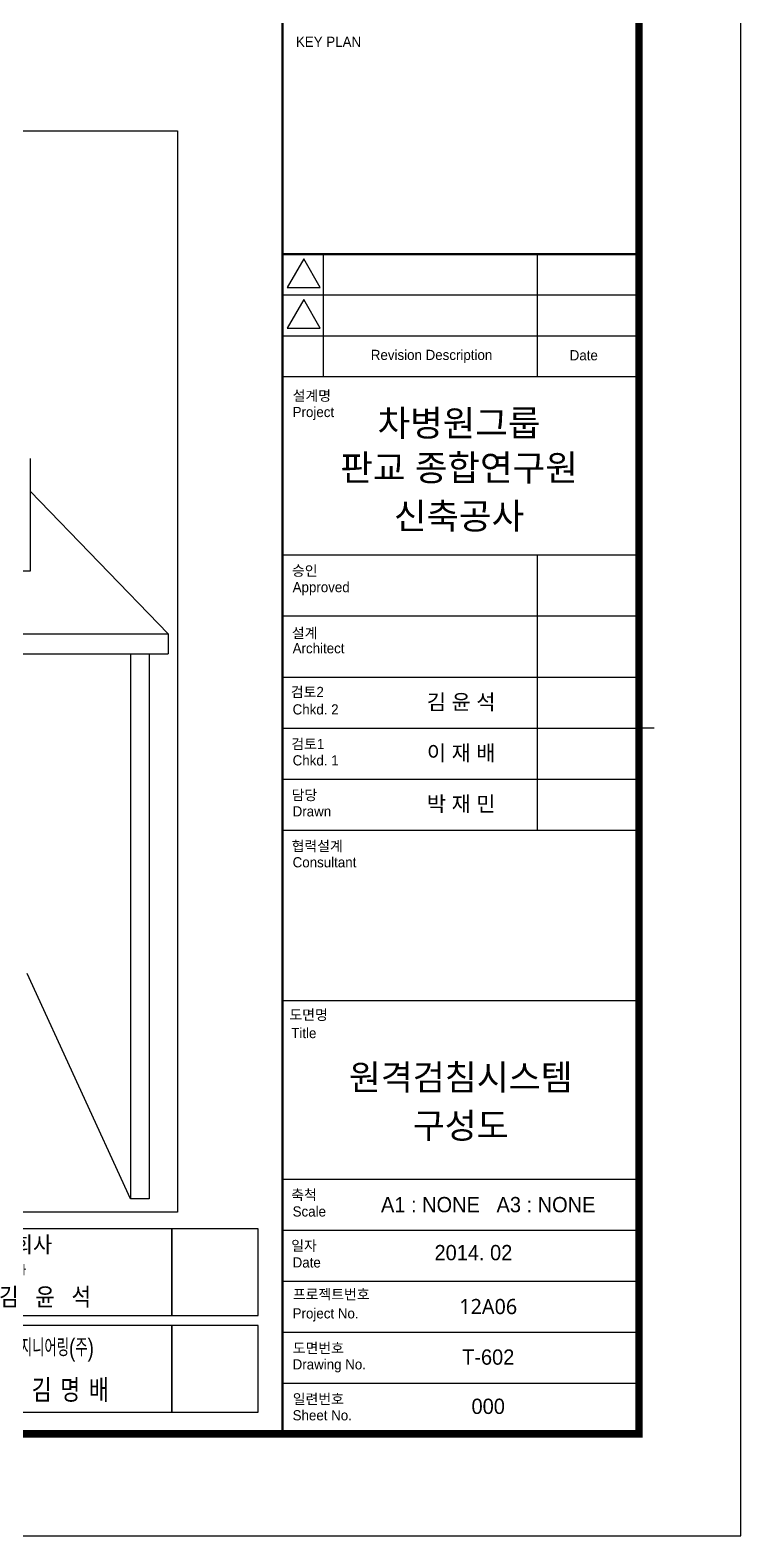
# Model space of a CAD drawing. Header units: millimetres. Extents: x 0 to 210250, y 0 to 148500.
# Drawn here: x 175364 to 210250, y 0 to 73865 of the extents above; entities that cross this region are included whole.
import ezdxf
from ezdxf.enums import TextEntityAlignment as Align

# ---------------------------------------------------------------- set-up
doc = ezdxf.new("R2010")
doc.units = ezdxf.units.MM
doc.header["$LTSCALE"] = 250
doc.header["$MEASUREMENT"] = 0
doc.layers.get('0').update_dxf_attribs({"lineweight": 25})
for name, color, linetype in [('001dmp-FORM', 7, 'Continuous'), ('form', 7, 'Continuous'), ('MDTEXT', 132, 'Continuous'), ('원격검침', 3, 'Continuous')]:
    doc.layers.add(name, color=color, linetype=linetype)
doc.styles.add('GHM1', font='GEM1', dxfattribs={"bigfont": 'GHM1'})
doc.styles.add('sukwoo', font='malgun.ttf')
doc.styles.add('돋움', font='Dotum.ttf')

# ---------------------------------------------------------------- blocks, each defined once
blk = doc.blocks.new('FORM_ELEC_SUKWOO$0$')
at = {"layer": '001dmp-FORM'}
for p, q in [((145959, 48364), (145959, 43749)), ((154035, 48364), (154035, 43749)), ((145846, 47108), (145221, 48188)), ((144420, 46826), (157881, 46826)), ((144596, 47108), (145846, 47108)), ((145846, 45570), (145221, 46650)), ((144596, 45570), (145846, 45570)), ((144420, 45288), (157881, 45288)), ((144420, 43749), (157881, 43749)), ((144420, 37018), (157881, 37018)), ((154035, 37018), (154035, 26634)), ((144420, 34711), (157881, 34711)), ((144420, 32403), (157881, 32403)), ((144420, 30480), (157881, 30480)), ((158458, 30480), (157881, 30480)), ((144420, 28557), (157881, 28557)), ((144420, 26634), (157881, 26634)), ((157881, 20192), (144420, 20192)), ((144420, 13461), (157881, 13461)), ((144420, 11538), (157881, 11538)), ((144420, 9615), (157881, 9615)), ((144420, 7692), (157881, 7692)), ((144420, 5769), (157881, 5769))]:
    blk.add_line(p, q, dxfattribs=at)
at = {"layer": '001dmp-FORM', "color": 30}
blk.add_lwpolyline([(161727, 114228), (0, 114228), (0, 0), (161727, 0)], close=True, dxfattribs=at)
at = {"layer": '001dmp-FORM', "const_width": 288}
blk.add_lwpolyline([(5769, 3846), (5769, 110382), (157881, 110382), (157881, 3846)], close=True, dxfattribs=at)
at = {"layer": '001dmp-FORM', "const_width": 96.2}
for points in [[(144420, 3846), (144420, 110382)], [(144420, 48364), (157881, 48364)]]:
    blk.add_lwpolyline(points, dxfattribs=at)
at = {"layer": '001dmp-FORM'}
for points in [[(145221, 48188), (144596, 47108)], [(145221, 46650), (144596, 45570)]]:
    blk.add_lwpolyline(points, dxfattribs=at)
at = {"layer": '001dmp-FORM', "color": 3, "linetype": 'Continuous', "style": '돋움'}
for s, p in [('KEY PLAN', (144929, 56186)), ('승인', (144781, 36229)), ('설계', (144775, 33876)), ('검토2', (144737, 31652)), ('검토1', (144755, 29688)), ('담당', (144767, 27761)), ('협력설계', (144767, 25838)), ('도면명', (144683, 19468)), ('축척', (144750, 12681)), ('일자', (144750, 10758)), ('프로젝트번호', (144814, 8925)), ('도면번호', (144810, 6895)), ('일련번호', (144810, 4972))]:
    blk.add_text(s, height=384.6, dxfattribs=at).set_placement(p)
for s, height, p in [('Revision Description', 384.61, (150049, 44563)), ('Date', 384.6, (155796, 44550))]:
    blk.add_text(s, height=height, dxfattribs=at).set_placement(p, align=Align.MIDDLE_CENTER)
for s, height, p in [('설계명', 384.6, (144805, 43024)), ('Project', 384.6, (144805, 42409)), ('Approved', 384.6, (144805, 35801)), ('Architect', 384.6, (144805, 33494)), ('Chkd. 2', 384.6, (144805, 31187)), ('Chkd. 1', 384.6, (144805, 29264)), ('Drawn', 384.6, (144805, 27341)), ('Consultant', 384.6, (144805, 25418)), ('Title', 384.6, (144751, 18974)), ('Scale', 384.6, (144805, 12243)), ('Date', 384.6, (144805, 10320)), ('Project No.', 384.61, (144805, 8397)), ('Drawing No.', 384.61, (144805, 6474)), ('Sheet No.', 384.6, (144805, 4551))]:
    blk.add_text(s, height=height, dxfattribs=at).set_placement(p, align=Align.MIDDLE_LEFT)
at = {"layer": '001dmp-FORM', "color": 3, "style": '돋움'}
for s, p in [('차병원그룹', (151086, 41999)), ('판교 종합연구원', (151086, 40320)), ('신축공사', (151086, 38495))]:
    blk.add_text(s, height=980.7, dxfattribs=at).set_placement(p, align=Align.MIDDLE)
at = {"layer": '001dmp-FORM', "style": '돋움'}
for s, p in [('김 윤 석', (151167, 31468)), ('이 재 배', (151167, 29545)), ('박 재 민', (151167, 27622))]:
    blk.add_text(s, height=576.9, rotation=0, dxfattribs=at).set_placement(p, align=Align.MIDDLE_CENTER)
at = {"layer": '001dmp-FORM', "color": 3, "style": '돋움'}
blk.add_text('2014. 02', height=576.9, rotation=0, dxfattribs=at).set_placement((151629, 10689), align=Align.MIDDLE_CENTER)
blk = doc.blocks.new('FORM_ELEC_SUKWOO')
at = {"layer": '001dmp-FORM'}
blk.add_blockref('FORM_ELEC_SUKWOO$0$', (12, -1), dxfattribs=at)
blk = doc.blocks.new('A$C5DED600C')
at = {"layer": 'form', "color": 1}
blk.add_lwpolyline([(0, 0), (67.5, 0), (67.5, 17), (0, 17)], close=True, dxfattribs=at)
at = {"layer": 'form', "color": 7, "style": 'GHM1'}
for s, height, width, p in [('석우엔지니어링주식회사', 3.6, 1.2, (2.51, 11.96)), ('건 축 전 기 설 비 기 술 사 . 대 표 이 사', 2, 1.1, (2.51, 7.88)), ('김  윤  석', 4, 1.1, (33.61, 1.5))]:
    blk.add_text(s, height=height, dxfattribs=dict(at, width=width)).set_placement(p)
for s, p in [('등록번호 91135020020', (2.51, 4.38)), ('전화번호 02-526-1100', (2.51, 0.88))]:
    blk.add_text(s, height=2, dxfattribs=at).set_placement(p)
blk = doc.blocks.new('A$C4B1C78CA')
at = {"color": 1}
blk.add_lwpolyline([(0, -17), (67.5, -17), (67.5, 0), (0, 0)], close=True, dxfattribs=at)
at = {"layer": 'form', "color": 1}
blk.add_lwpolyline([(67.5, -17), (84.5, -17), (84.5, 0), (67.5, 0)], close=True, dxfattribs=at)
blk.add_lwpolyline([(67.5, -17), (84.5, -17), (84.5, 0), (67.5, 0)], close=True, dxfattribs=at)
at = {"color": 7, "style": 'GHM1', "width": 0.8}
blk.add_text('등록80263900111G석우엔지니어링(주)', height=3.45, dxfattribs=at).set_placement((0.19, -6.03))
at = {"color": 7, "style": 'GHM1'}
for s, height, p in [('무 선 설 비 기 사', 2.8, (0.33, -11.5)), ('김 명 배', 4.5, (40.01, -15)), ('전 화 526 - 1100', 2.8, (0.33, -16))]:
    blk.add_text(s, height=height, dxfattribs=at).set_placement(p)

msp = doc.modelspace()

# ---------------------------------------------------------------- linework, layer by layer
at = {"layer": 'form', "color": 1}
for points in [[(182313, 10815), (186563, 10815), (186563, 15065), (182313, 15065)], [(182313, 6065), (186563, 6065), (186563, 10315), (182313, 10315)], [(182313, 6065), (186563, 6065), (186563, 10315), (182313, 10315)]]:
    msp.add_lwpolyline(points, close=True, dxfattribs=at)
at = {"layer": 'MDTEXT', "color": 0}
for p, q in [((175364, 52855), (175364, 47327)), ((175364, 51247), (182137, 44248)), ((175364, 47327), (163640, 47327)), ((129025, 44248), (182137, 44248)), ((182137, 44248), (182137, 43263)), ((129025, 43263), (182137, 43263)), ((180289, 43263), (180289, 16528)), ((181213, 43263), (181213, 16528)), ((180289, 16528), (175215, 27581)), ((181213, 16528), (180289, 16528))]:
    msp.add_line(p, q, dxfattribs=at)
at = {"layer": '원격검침', "color": 1}
msp.add_lwpolyline([(103858, 68919), (182593, 68919), (182593, 15877), (103858, 15877)], close=True, dxfattribs=at)

# ---------------------------------------------------------------- block references
at = {"color": 4, "xscale": 1.30002681309939, "yscale": 1.30002681309939, "zscale": 1.30002681309939}
msp.add_blockref('FORM_ELEC_SUKWOO', (-16, 1), dxfattribs=at)
at = {"color": 2, "linetype": 'Continuous', "xscale": 249.9999959644432, "yscale": 249.9999959644432, "zscale": 249.9999959644432}
msp.add_blockref('A$C4B1C78CA', (165438, 10315), dxfattribs=at)
at = {"layer": 'form', "color": 3, "xscale": 249.9999959644432, "yscale": 249.9999959644432, "zscale": 249.9999959644432}
msp.add_blockref('A$C5DED600C', (165438, 10815), dxfattribs=at)

# ---------------------------------------------------------------- texts
at = {"layer": '001dmp-FORM', "color": 3}
for s, height, style, p in [('원격검침시스템', 1250, '돋움', (196500, 22499)), ('구성도', 1250, '돋움', (196500, 20129)), ('A1 : NONE   A3 : NONE', 750, '돋움', (197848, 16250)), ('12A06', 745.8, 'sukwoo', (197848, 11250)), ('T-602', 750, '돋움', (197848, 8772)), ('000', 750, '돋움', (197848, 6356))]:
    msp.add_text(s, height=height, rotation=0.00002, dxfattribs=dict(at, style=style)).set_placement(p, align=Align.MIDDLE_CENTER)

doc.saveas('drawing.dxf')
